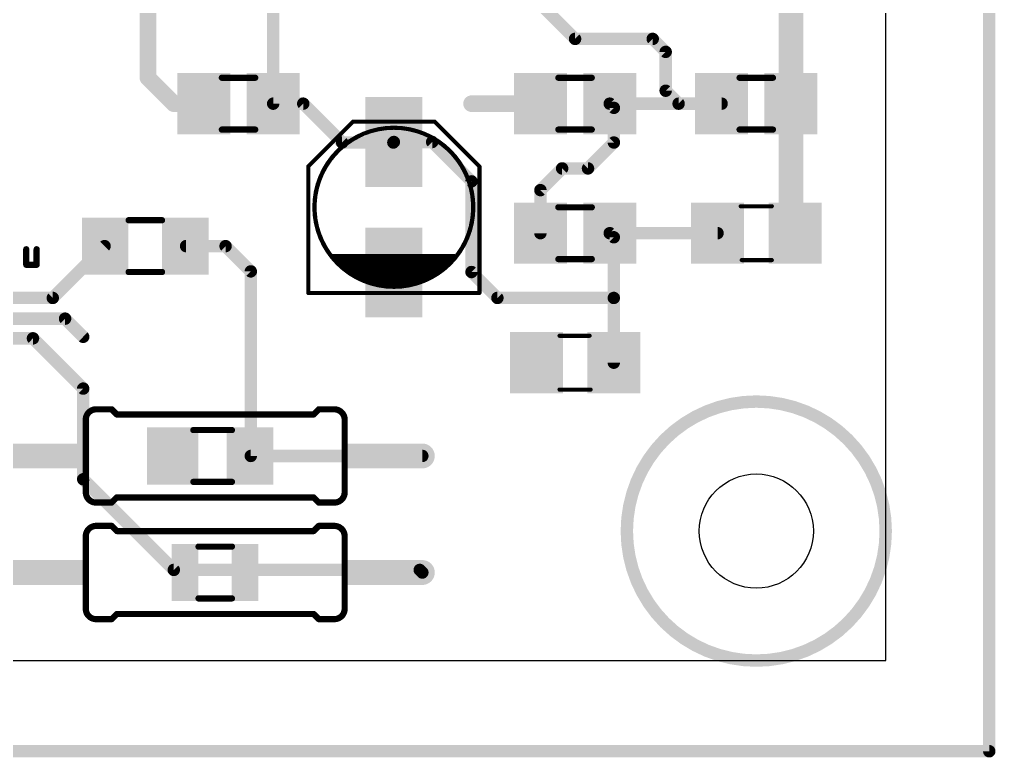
# Model space of a CAD drawing. Extents: x -0.33 to 4.26, y -0.1 to 5.53.
# Drawn here: x 3.313 to 4.256, y -0.094 to 0.619 of the extents above; entities that cross this region are included whole.
import ezdxf

# ---------------------------------------------------------------- set-up
doc = ezdxf.new("R2010")
doc.units = 0
for name, color, linetype in [('1', 22, 'CONTINUOUS'), ('20', 7, 'CONTINUOUS'), ('21', 253, 'CONTINUOUS'), ('22', 253, 'CONTINUOUS'), ('51', 253, 'CONTINUOUS'), ('52', 253, 'CONTINUOUS')]:
    doc.layers.add(name, color=color, linetype=linetype)

# ---------------------------------------------------------------- blocks, each defined once
blk = doc.blocks.new('RECT')
blk.add_solid([(-0.5, -0.5), (0.5, -0.5), (-0.5, 0.5), (0.5, 0.5)])

msp = doc.modelspace()

# ---------------------------------------------------------------- linework, layer by layer
at = {"layer": '1'}
for points, const_width in [([(4.25, 5.525), (4.25, -0.0875)], 0.012), ([(3.4375, 0.5625), (3.4375, 0.7625)], 0.016), ([(4.058465, 0.6625), (4.058465, 0.5375)], 0.024), ([(3.558465, 0.6625), (3.558465, 0.5375)], 0.012), ([(3.812598, 0.637402), (3.85, 0.6)], 0.012), ([(3.85, 0.6), (3.925, 0.6)], 0.012), ([(3.925, 0.6), (3.9375, 0.5875)], 0.012), ([(3.9375, 0.5875), (3.9375, 0.55)], 0.012), ([(3.4625, 0.5375), (3.4375, 0.5625)], 0.016), ([(3.9375, 0.55), (3.95, 0.5375)], 0.012), ([(4.058465, 0.5375), (4.058465, 0.416437)], 0.024), ([(3.491535, 0.5375), (3.4625, 0.5375)], 0.016), ([(3.558465, 0.5375), (3.5875, 0.5375)], 0.012), ([(3.5875, 0.5375), (3.625, 0.5)], 0.012), ([(3.75, 0.5375), (3.816535, 0.5375)], 0.016), ([(3.883465, 0.5375), (3.991535, 0.5375)], 0.012), ([(3.8875, 0.533465), (3.883465, 0.5375)], 0.012), ([(3.8875, 0.5), (3.8875, 0.533465)], 0.012), ([(3.95, 0.5375), (3.991535, 0.5375)], 0.012), ([(3.625, 0.5), (3.674508, 0.5)], 0.012), ([(3.674508, 0.5), (3.675, 0.500492)], 0.012), ([(3.675, 0.500492), (3.712008, 0.500492)], 0.012), ([(3.712008, 0.500492), (3.75, 0.4625)], 0.012), ([(3.8625, 0.475), (3.8875, 0.5)], 0.012), ([(3.816535, 0.454035), (3.8375, 0.475)], 0.012), ([(3.8375, 0.475), (3.8625, 0.475)], 0.012), ([(3.75, 0.4625), (3.75, 0.375)], 0.012), ([(3.816535, 0.4125), (3.816535, 0.454035)], 0.012), ([(4.058465, 0.416437), (4.062402, 0.4125)], 0.024), ([(3.883465, 0.4125), (3.987598, 0.4125)], 0.012), ([(3.887402, 0.408563), (3.883465, 0.4125)], 0.012), ([(3.34563, 0.35), (3.39563, 0.4)], 0.012), ([(3.5125, 0.4), (3.47437, 0.4)], 0.012), ([(3.53687, 0.37563), (3.5125, 0.4)], 0.012), ([(3.887402, 0.35), (3.887402, 0.408563)], 0.012), ([(3.53687, 0.1975), (3.53687, 0.37563)], 0.012), ([(3.75, 0.375), (3.775, 0.35)], 0.012), ([(3.28, 0.35), (3.34563, 0.35)], 0.012), ([(3.775, 0.35), (3.887402, 0.35)], 0.012), ([(3.887402, 0.2875), (3.887402, 0.35)], 0.012), ([(3.28, 0.33), (3.3575, 0.33)], 0.012), ([(3.3575, 0.33), (3.375, 0.3125)], 0.012), ([(3.28, 0.311), (3.3265, 0.311)], 0.012), ([(3.3265, 0.311), (3.375, 0.2625)], 0.012), ([(3.375, 0.2625), (3.375, 0.175)], 0.012), ([(3.7025, 0.1975), (3.53687, 0.1975)], 0.012), ([(3.375, 0.175), (3.4625, 0.0875)], 0.012), ([(3.4625, 0.0875), (3.7, 0.0875)], 0.012), ([(3.7, 0.0875), (3.7025, 0.085)], 0.012), ([(4.25, -0.0875), (-0.0625, -0.0875)], 0.012)]:
    msp.add_lwpolyline(points, dxfattribs=dict(at, const_width=const_width))
for points, const_width in [([(3.85, 0.603, 1), (3.85, 0.597)], 0.006), ([(3.847879, 0.597879, 1), (3.852121, 0.602121)], 0.006), ([(3.927121, 0.602121, 1), (3.922879, 0.597879)], 0.006), ([(3.925, 0.597, 1), (3.925, 0.603)], 0.006), ([(3.9405, 0.5875, 1), (3.9345, 0.5875)], 0.006), ([(3.935379, 0.585379, 1), (3.939621, 0.589621)], 0.006), ([(3.4335, 0.5625, 1), (3.4415, 0.5625)], 0.008), ([(3.440328, 0.565328, 1), (3.434672, 0.559672)], 0.008), ([(3.939621, 0.552121, 1), (3.935379, 0.547879)], 0.006), ([(3.9345, 0.55, 1), (3.9405, 0.55)], 0.006), ([(4.064465, 0.5375, 1), (4.052465, 0.5375)], 0.012), ([(3.4625, 0.5415, 1), (3.4625, 0.5335)], 0.008), ([(3.459672, 0.534672, 1), (3.465328, 0.540328)], 0.008), ([(3.491535, 0.5335, 1), (3.491535, 0.5415)], 0.008), ([(3.558465, 0.5405, 1), (3.558465, 0.5345)], 0.006), ([(3.555465, 0.5375, 1), (3.561465, 0.5375)], 0.006), ([(3.589621, 0.539621, 1), (3.585379, 0.535379)], 0.006), ([(3.5875, 0.5345, 1), (3.5875, 0.5405)], 0.006), ([(3.75, 0.5415, 1), (3.75, 0.5335)], 0.008), ([(3.816535, 0.5335, 1), (3.816535, 0.5415)], 0.008), ([(3.883465, 0.5405, 1), (3.883465, 0.5345)], 0.006), ([(3.885586, 0.539621, 1), (3.881343, 0.535379)], 0.006), ([(3.8905, 0.533465, 1), (3.8845, 0.533465)], 0.006), ([(3.885379, 0.531343, 1), (3.889621, 0.535586)], 0.006), ([(3.95, 0.5405, 1), (3.95, 0.5345)], 0.006), ([(3.947879, 0.535379, 1), (3.952121, 0.539621)], 0.006), ([(3.991535, 0.5345, 1), (3.991535, 0.5405)], 0.006), ([(3.991535, 0.5345, 1), (3.991535, 0.5405)], 0.006), ([(4.052465, 0.5375, 1), (4.064465, 0.5375)], 0.012), ([(3.625, 0.503, 1), (3.625, 0.497)], 0.006), ([(3.622879, 0.497879, 1), (3.627121, 0.502121)], 0.006), ([(3.672387, 0.502121, 1), (3.676629, 0.497879)], 0.006), ([(3.675, 0.503492, 1), (3.675, 0.497492)], 0.006), ([(3.677121, 0.498371, 1), (3.672879, 0.502613)], 0.006), ([(3.674508, 0.497, 1), (3.674508, 0.503)], 0.006), ([(3.714129, 0.502613, 1), (3.709887, 0.498371)], 0.006), ([(3.712008, 0.497492, 1), (3.712008, 0.503492)], 0.006), ([(3.8845, 0.5, 1), (3.8905, 0.5)], 0.006), ([(3.889621, 0.497879, 1), (3.885379, 0.502121)], 0.006), ([(3.8375, 0.478, 1), (3.8375, 0.472)], 0.006), ([(3.839621, 0.472879, 1), (3.835379, 0.477121)], 0.006), ([(3.8625, 0.472, 1), (3.8625, 0.478)], 0.006), ([(3.860379, 0.477121, 1), (3.864621, 0.472879)], 0.006), ([(3.753, 0.4625, 1), (3.747, 0.4625)], 0.006), ([(3.747879, 0.460379, 1), (3.752121, 0.464621)], 0.006), ([(3.819535, 0.454035, 1), (3.813535, 0.454035)], 0.006), ([(3.814414, 0.456157, 1), (3.818657, 0.451914)], 0.006), ([(4.062707, 0.42068, 1), (4.054222, 0.412194)], 0.012), ([(3.813535, 0.4125, 1), (3.819535, 0.4125)], 0.006), ([(3.883465, 0.4155, 1), (3.883465, 0.4095)], 0.006), ([(3.885586, 0.414621, 1), (3.881343, 0.410379)], 0.006), ([(3.987598, 0.4095, 1), (3.987598, 0.4155)], 0.006), ([(4.052465, 0.416437, 1), (4.064465, 0.416437)], 0.012), ([(4.058159, 0.408257, 1), (4.066644, 0.416743)], 0.012), ([(3.397751, 0.397879, 1), (3.393509, 0.402121)], 0.006), ([(3.47437, 0.403, 1), (3.47437, 0.397)], 0.006), ([(3.514621, 0.402121, 1), (3.510379, 0.397879)], 0.006), ([(3.5125, 0.397, 1), (3.5125, 0.403)], 0.006), ([(3.890402, 0.408563, 1), (3.884402, 0.408563)], 0.006), ([(3.88528, 0.406442, 1), (3.889523, 0.410684)], 0.006), ([(3.53987, 0.37563, 1), (3.53387, 0.37563)], 0.006), ([(3.534749, 0.373509, 1), (3.538991, 0.377751)], 0.006), ([(3.752121, 0.377121, 1), (3.747879, 0.372879)], 0.006), ([(3.747, 0.375, 1), (3.753, 0.375)], 0.006), ([(3.343509, 0.352121, 1), (3.347751, 0.347879)], 0.006), ([(3.34563, 0.347, 1), (3.34563, 0.353)], 0.006), ([(3.775, 0.353, 1), (3.775, 0.347)], 0.006), ([(3.772879, 0.347879, 1), (3.777121, 0.352121)], 0.006), ([(3.890402, 0.35, 1), (3.884402, 0.35)], 0.006), ([(3.884402, 0.35, 1), (3.890402, 0.35)], 0.006), ([(3.887402, 0.347, 1), (3.887402, 0.353)], 0.006), ([(3.359621, 0.332121, 1), (3.355379, 0.327879)], 0.006), ([(3.3575, 0.327, 1), (3.3575, 0.333)], 0.006), ([(3.328621, 0.313121, 1), (3.324379, 0.308879)], 0.006), ([(3.3265, 0.308, 1), (3.3265, 0.314)], 0.006), ([(3.372879, 0.310379, 1), (3.377121, 0.314621)], 0.006), ([(3.884402, 0.2875, 1), (3.890402, 0.2875)], 0.006), ([(3.378, 0.2625, 1), (3.372, 0.2625)], 0.006), ([(3.372879, 0.260379, 1), (3.377121, 0.264621)], 0.006), ([(3.53687, 0.2005, 1), (3.53687, 0.1945)], 0.006), ([(3.53387, 0.1975, 1), (3.53987, 0.1975)], 0.006), ([(3.7025, 0.1945, 1), (3.7025, 0.2005)], 0.006), ([(3.377121, 0.177121, 1), (3.372879, 0.172879)], 0.006), ([(3.372, 0.175, 1), (3.378, 0.175)], 0.006), ([(3.4625, 0.0905, 1), (3.4625, 0.0845)], 0.006), ([(3.460379, 0.085379, 1), (3.464621, 0.089621)], 0.006), ([(3.702121, 0.089621, 1), (3.697879, 0.085379)], 0.006), ([(3.7, 0.0845, 1), (3.7, 0.0905)], 0.006), ([(3.700379, 0.082879, 1), (3.704621, 0.087121)], 0.006), ([(4.247, -0.0875, 1), (4.253, -0.0875)], 0.006), ([(4.25, -0.0905, 1), (4.25, -0.0845)], 0.006)]:
    msp.add_lwpolyline(points, format="xyb", dxfattribs=dict(at, const_width=const_width))
at = {"layer": '20'}
for p, q in [((4.15, 0), (4.15, 5.45)), ((0, 0), (4.15, 0))]:
    msp.add_line(p, q, dxfattribs=at)
msp.add_circle((4.025, 0.125), 0.055118, dxfattribs=at)
at = {"layer": '21'}
for points, const_width in [([(3.592323, 0.47687), (3.63563, 0.520177)], 0.004), ([(3.71437, 0.520177), (3.757677, 0.47687)], 0.004), ([(3.592323, 0.354823), (3.592323, 0.47687)], 0.004), ([(3.757677, 0.47687), (3.757677, 0.354823)], 0.004), ([(3.32, 0.382), (3.32, 0.397)], 0.006), ([(3.33, 0.397), (3.33, 0.382)], 0.006), ([(3.33, 0.382), (3.32, 0.382)], 0.006), ([(3.641535, 0.354823), (3.592323, 0.354823)], 0.004), ([(3.757677, 0.354823), (3.708465, 0.354823)], 0.004)]:
    msp.add_lwpolyline(points, dxfattribs=dict(at, const_width=const_width))
for points, const_width in [([(3.636337, 0.51947, 1), (3.634923, 0.520884)], 0.002), ([(3.715077, 0.520884, 1), (3.713663, 0.51947)], 0.002), ([(3.641535, 0.506398, 0.626004), (3.641535, 0.368602)], 0.004), ([(3.641972, 0.505498, 1), (3.641099, 0.507297)], 0.002), ([(3.708465, 0.368602, 0.626004), (3.708465, 0.506398)], 0.004), ([(3.708901, 0.507297, 1), (3.708028, 0.505498)], 0.002), ([(3.593323, 0.47687, 1), (3.591323, 0.47687)], 0.002), ([(3.591616, 0.477577, 1), (3.59303, 0.476163)], 0.002), ([(3.758677, 0.47687, 1), (3.756677, 0.47687)], 0.002), ([(3.75697, 0.476163, 1), (3.758384, 0.477577)], 0.002), ([(3.3215, 0.397, 1), (3.3185, 0.397)], 0.003), ([(3.3315, 0.397, 1), (3.3285, 0.397)], 0.003), ([(3.32, 0.3835, 1), (3.32, 0.3805)], 0.003), ([(3.3185, 0.382, 1), (3.3215, 0.382)], 0.003), ([(3.3285, 0.382, 1), (3.3315, 0.382)], 0.003), ([(3.33, 0.3805, 1), (3.33, 0.3835)], 0.003), ([(3.641099, 0.367703, 1), (3.641972, 0.369502)], 0.002), ([(3.708028, 0.369502, 1), (3.708901, 0.367703)], 0.002), ([(3.592323, 0.355823, 1), (3.592323, 0.353823)], 0.002), ([(3.591323, 0.354823, 1), (3.593323, 0.354823)], 0.002), ([(3.641535, 0.353823, 1), (3.641535, 0.355823)], 0.002), ([(3.708465, 0.355823, 1), (3.708465, 0.353823)], 0.002), ([(3.756677, 0.354823, 1), (3.758677, 0.354823)], 0.002), ([(3.757677, 0.353823, 1), (3.757677, 0.355823)], 0.002), ([(4.025, 0, 1), (4.025, 0.25, 1), (4.025, 0)], 0.012)]:
    msp.add_lwpolyline(points, format="xyb", dxfattribs=dict(at, const_width=const_width))
at = {"layer": '22'}
for points, const_width in [([(3.3875, 0.2425, 0.414214), (3.3775, 0.2325)], 0.006), ([(3.3875, 0.244, 1), (3.3875, 0.241)], 0.003), ([(3.3875, 0.241, 1), (3.3875, 0.244)], 0.003), ([(3.403561, 0.243561, 1), (3.401439, 0.241439)], 0.003), ([(3.4025, 0.241, 1), (3.4025, 0.244)], 0.003), ([(3.6025, 0.244, 1), (3.6025, 0.241)], 0.003), ([(3.603561, 0.241439, 1), (3.601439, 0.243561)], 0.003), ([(3.6275, 0.2325, 0.414214), (3.6175, 0.2425)], 0.006), ([(3.6175, 0.244, 1), (3.6175, 0.241)], 0.003), ([(3.6175, 0.241, 1), (3.6175, 0.244)], 0.003), ([(3.4075, 0.239, 1), (3.4075, 0.236)], 0.003), ([(3.406439, 0.236439, 1), (3.408561, 0.238561)], 0.003), ([(3.596439, 0.238561, 1), (3.598561, 0.236439)], 0.003), ([(3.5975, 0.236, 1), (3.5975, 0.239)], 0.003), ([(3.379, 0.2325, 1), (3.376, 0.2325)], 0.003), ([(3.376, 0.2325, 1), (3.379, 0.2325)], 0.003), ([(3.629, 0.2325, 1), (3.626, 0.2325)], 0.003), ([(3.626, 0.2325, 1), (3.629, 0.2325)], 0.003), ([(3.3775, 0.1625, 0.414214), (3.3875, 0.1525)], 0.006), ([(3.379, 0.1625, 1), (3.376, 0.1625)], 0.003), ([(3.376, 0.1625, 1), (3.379, 0.1625)], 0.003), ([(3.4075, 0.159, 1), (3.4075, 0.156)], 0.003), ([(3.408561, 0.156439, 1), (3.406439, 0.158561)], 0.003), ([(3.598561, 0.158561, 1), (3.596439, 0.156439)], 0.003), ([(3.5975, 0.156, 1), (3.5975, 0.159)], 0.003), ([(3.6175, 0.1525, 0.414214), (3.6275, 0.1625)], 0.006), ([(3.629, 0.1625, 1), (3.626, 0.1625)], 0.003), ([(3.626, 0.1625, 1), (3.629, 0.1625)], 0.003), ([(3.3875, 0.154, 1), (3.3875, 0.151)], 0.003), ([(3.3875, 0.151, 1), (3.3875, 0.154)], 0.003), ([(3.401439, 0.153561, 1), (3.403561, 0.151439)], 0.003), ([(3.4025, 0.151, 1), (3.4025, 0.154)], 0.003), ([(3.6025, 0.154, 1), (3.6025, 0.151)], 0.003), ([(3.601439, 0.151439, 1), (3.603561, 0.153561)], 0.003), ([(3.6175, 0.154, 1), (3.6175, 0.151)], 0.003), ([(3.6175, 0.151, 1), (3.6175, 0.154)], 0.003), ([(3.3875, 0.13, 0.414214), (3.3775, 0.12)], 0.006), ([(3.3875, 0.1315, 1), (3.3875, 0.1285)], 0.003), ([(3.3875, 0.1285, 1), (3.3875, 0.1315)], 0.003), ([(3.403561, 0.131061, 1), (3.401439, 0.128939)], 0.003), ([(3.4025, 0.1285, 1), (3.4025, 0.1315)], 0.003), ([(3.6025, 0.1315, 1), (3.6025, 0.1285)], 0.003), ([(3.603561, 0.128939, 1), (3.601439, 0.131061)], 0.003), ([(3.6275, 0.12, 0.414214), (3.6175, 0.13)], 0.006), ([(3.6175, 0.1315, 1), (3.6175, 0.1285)], 0.003), ([(3.6175, 0.1285, 1), (3.6175, 0.1315)], 0.003), ([(3.379, 0.12, 1), (3.376, 0.12)], 0.003), ([(3.4075, 0.1265, 1), (3.4075, 0.1235)], 0.003), ([(3.406439, 0.123939, 1), (3.408561, 0.126061)], 0.003), ([(3.596439, 0.126061, 1), (3.598561, 0.123939)], 0.003), ([(3.5975, 0.1235, 1), (3.5975, 0.1265)], 0.003), ([(3.629, 0.12, 1), (3.626, 0.12)], 0.003), ([(3.376, 0.12, 1), (3.379, 0.12)], 0.003), ([(3.626, 0.12, 1), (3.629, 0.12)], 0.003), ([(3.3775, 0.05, 0.414214), (3.3875, 0.04)], 0.006), ([(3.379, 0.05, 1), (3.376, 0.05)], 0.003), ([(3.376, 0.05, 1), (3.379, 0.05)], 0.003), ([(3.4075, 0.0465, 1), (3.4075, 0.0435)], 0.003), ([(3.408561, 0.043939, 1), (3.406439, 0.046061)], 0.003), ([(3.598561, 0.046061, 1), (3.596439, 0.043939)], 0.003), ([(3.5975, 0.0435, 1), (3.5975, 0.0465)], 0.003), ([(3.6175, 0.04, 0.414214), (3.6275, 0.05)], 0.006), ([(3.629, 0.05, 1), (3.626, 0.05)], 0.003), ([(3.626, 0.05, 1), (3.629, 0.05)], 0.003), ([(3.3875, 0.0415, 1), (3.3875, 0.0385)], 0.003), ([(3.3875, 0.0385, 1), (3.3875, 0.0415)], 0.003), ([(3.401439, 0.041061, 1), (3.403561, 0.038939)], 0.003), ([(3.4025, 0.0385, 1), (3.4025, 0.0415)], 0.003), ([(3.6025, 0.0415, 1), (3.6025, 0.0385)], 0.003), ([(3.601439, 0.038939, 1), (3.603561, 0.041061)], 0.003), ([(3.6175, 0.0415, 1), (3.6175, 0.0385)], 0.003), ([(3.6175, 0.0385, 1), (3.6175, 0.0415)], 0.003)]:
    msp.add_lwpolyline(points, format="xyb", dxfattribs=dict(at, const_width=const_width))
at = {"layer": '22', "const_width": 0.006}
for points in [[(3.3875, 0.2425), (3.4025, 0.2425)], [(3.4075, 0.2375), (3.4025, 0.2425)], [(3.5975, 0.2375), (3.6025, 0.2425)], [(3.6175, 0.2425), (3.6025, 0.2425)], [(3.5975, 0.2375), (3.4075, 0.2375)], [(3.3775, 0.2325), (3.3775, 0.1625)], [(3.6275, 0.2325), (3.6275, 0.1625)], [(3.4075, 0.1575), (3.4025, 0.1525)], [(3.5975, 0.1575), (3.4075, 0.1575)], [(3.5975, 0.1575), (3.6025, 0.1525)], [(3.3875, 0.1525), (3.4025, 0.1525)], [(3.6175, 0.1525), (3.6025, 0.1525)], [(3.3875, 0.13), (3.4025, 0.13)], [(3.4075, 0.125), (3.4025, 0.13)], [(3.5975, 0.125), (3.6025, 0.13)], [(3.6175, 0.13), (3.6025, 0.13)], [(3.3775, 0.12), (3.3775, 0.05)], [(3.5975, 0.125), (3.4075, 0.125)], [(3.6275, 0.12), (3.6275, 0.05)], [(3.4075, 0.045), (3.4025, 0.04)], [(3.5975, 0.045), (3.4075, 0.045)], [(3.5975, 0.045), (3.6025, 0.04)], [(3.3875, 0.04), (3.4025, 0.04)], [(3.6175, 0.04), (3.6025, 0.04)]]:
    msp.add_lwpolyline(points, dxfattribs=at)
at = {"layer": '51'}
for points, const_width in [([(3.508858, 0.5625), (3.541142, 0.5625)], 0.006), ([(3.833858, 0.5625), (3.866142, 0.5625)], 0.006), ([(4.008858, 0.5625), (4.041142, 0.5625)], 0.006), ([(3.592323, 0.47687), (3.63563, 0.520177)], 0.004), ([(3.63563, 0.520177), (3.71437, 0.520177)], 0.004), ([(3.71437, 0.520177), (3.757677, 0.47687)], 0.004), ([(3.508858, 0.5125), (3.541142, 0.5125)], 0.006), ([(3.833858, 0.5125), (3.866142, 0.5125)], 0.006), ([(4.008858, 0.5125), (4.041142, 0.5125)], 0.006), ([(3.592323, 0.354823), (3.592323, 0.47687)], 0.004), ([(3.757677, 0.47687), (3.757677, 0.354823)], 0.004), ([(3.866142, 0.4375), (3.833858, 0.4375)], 0.006), ([(4.01, 0.438484), (4.04, 0.438484)], 0.004), ([(3.418858, 0.425), (3.451142, 0.425)], 0.006), ([(3.615945, 0.390256), (3.734055, 0.390256)], 0.004), ([(3.617913, 0.388287), (3.641535, 0.370571)], 0.004), ([(3.619882, 0.388287), (3.617913, 0.388287)], 0.004), ([(3.619, 0.387472), (3.619, 0.388287)], 0.004), ([(3.730118, 0.388287), (3.619882, 0.388287)], 0.004), ([(3.623, 0.384472), (3.623, 0.388287)], 0.004), ([(3.627, 0.381472), (3.627, 0.388287)], 0.004), ([(3.631, 0.378472), (3.631, 0.388287)], 0.004), ([(3.635, 0.375472), (3.635, 0.388287)], 0.004), ([(3.639, 0.372472), (3.639, 0.388287)], 0.004), ([(3.643, 0.370132), (3.643, 0.388287)], 0.004), ([(3.647, 0.368932), (3.647, 0.388287)], 0.004), ([(3.651, 0.367732), (3.651, 0.388287)], 0.004), ([(3.655, 0.366531), (3.655, 0.388287)], 0.004), ([(3.659, 0.365332), (3.659, 0.388287)], 0.004), ([(3.663, 0.364665), (3.663, 0.388287)], 0.004), ([(3.667, 0.364665), (3.667, 0.388287)], 0.004), ([(3.671, 0.364665), (3.671, 0.388287)], 0.004), ([(3.675, 0.364665), (3.675, 0.388287)], 0.004), ([(3.679, 0.364665), (3.679, 0.388287)], 0.004), ([(3.683, 0.364665), (3.683, 0.388287)], 0.004), ([(3.687, 0.364665), (3.687, 0.388287)], 0.004), ([(3.691, 0.364749), (3.691, 0.388287)], 0.004), ([(3.695, 0.366083), (3.695, 0.388287)], 0.004), ([(3.699, 0.367416), (3.699, 0.388287)], 0.004), ([(3.703, 0.368749), (3.703, 0.388287)], 0.004), ([(3.707, 0.370083), (3.707, 0.388287)], 0.004), ([(3.708465, 0.370571), (3.730118, 0.388287)], 0.004), ([(3.711, 0.372645), (3.711, 0.388287)], 0.004), ([(3.715, 0.375918), (3.715, 0.388287)], 0.004), ([(3.719, 0.379191), (3.719, 0.388287)], 0.004), ([(3.723, 0.382463), (3.723, 0.388287)], 0.004), ([(3.727, 0.385736), (3.727, 0.388287)], 0.004), ([(3.866142, 0.3875), (3.833858, 0.3875)], 0.006), ([(4.010984, 0.386516), (4.04, 0.386516)], 0.004), ([(3.418858, 0.375), (3.451142, 0.375)], 0.006), ([(3.641535, 0.370571), (3.66122, 0.364665)], 0.004), ([(3.690748, 0.364665), (3.708465, 0.370571)], 0.004), ([(3.66122, 0.364665), (3.690748, 0.364665)], 0.004), ([(3.757677, 0.354823), (3.592323, 0.354823)], 0.004), ([(3.864016, 0.313484), (3.835, 0.313484)], 0.004), ([(3.865, 0.261516), (3.835, 0.261516)], 0.004), ([(3.481358, 0.2225), (3.513642, 0.2225)], 0.006), ([(3.481358, 0.1725), (3.513642, 0.1725)], 0.006)]:
    msp.add_lwpolyline(points, dxfattribs=dict(at, const_width=const_width))
for points, const_width in [([(3.508858, 0.564, 1), (3.508858, 0.561)], 0.003), ([(3.541142, 0.561, 1), (3.541142, 0.564)], 0.003), ([(3.833858, 0.564, 1), (3.833858, 0.561)], 0.003), ([(3.866142, 0.561, 1), (3.866142, 0.564)], 0.003), ([(4.008858, 0.564, 1), (4.008858, 0.561)], 0.003), ([(4.041142, 0.561, 1), (4.041142, 0.564)], 0.003), ([(3.63563, 0.521177, 1), (3.63563, 0.519177)], 0.002), ([(3.636337, 0.51947, 1), (3.634923, 0.520884)], 0.002), ([(3.715077, 0.520884, 1), (3.713663, 0.51947)], 0.002), ([(3.71437, 0.519177, 1), (3.71437, 0.521177)], 0.002), ([(3.508858, 0.514, 1), (3.508858, 0.511)], 0.003), ([(3.541142, 0.511, 1), (3.541142, 0.514)], 0.003), ([(3.675, 0.360728, 1), (3.675, 0.514272, 1), (3.675, 0.360728)], 0.004), ([(3.833858, 0.514, 1), (3.833858, 0.511)], 0.003), ([(3.866142, 0.511, 1), (3.866142, 0.514)], 0.003), ([(4.008858, 0.514, 1), (4.008858, 0.511)], 0.003), ([(4.041142, 0.511, 1), (4.041142, 0.514)], 0.003), ([(3.593323, 0.47687, 1), (3.591323, 0.47687)], 0.002), ([(3.591616, 0.477577, 1), (3.59303, 0.476163)], 0.002), ([(3.758677, 0.47687, 1), (3.756677, 0.47687)], 0.002), ([(3.75697, 0.476163, 1), (3.758384, 0.477577)], 0.002), ([(3.833858, 0.439, 1), (3.833858, 0.436)], 0.003), ([(3.866142, 0.436, 1), (3.866142, 0.439)], 0.003), ([(4.01, 0.439484, 1), (4.01, 0.437484)], 0.002), ([(4.04, 0.437484, 1), (4.04, 0.439484)], 0.002), ([(3.418858, 0.4265, 1), (3.418858, 0.4235)], 0.003), ([(3.451142, 0.4235, 1), (3.451142, 0.4265)], 0.003), ([(3.615945, 0.391256, 1), (3.615945, 0.389256)], 0.002), ([(3.618513, 0.389087, 1), (3.617313, 0.387487)], 0.002), ([(3.617913, 0.389287, 1), (3.617913, 0.387287)], 0.002), ([(3.62, 0.388287, 1), (3.618, 0.388287)], 0.002), ([(3.618, 0.387472, 1), (3.62, 0.387472)], 0.002), ([(3.619882, 0.389287, 1), (3.619882, 0.387287)], 0.002), ([(3.619882, 0.387287, 1), (3.619882, 0.389287)], 0.002), ([(3.624, 0.388287, 1), (3.622, 0.388287)], 0.002), ([(3.628, 0.388287, 1), (3.626, 0.388287)], 0.002), ([(3.632, 0.388287, 1), (3.63, 0.388287)], 0.002), ([(3.636, 0.388287, 1), (3.634, 0.388287)], 0.002), ([(3.64, 0.388287, 1), (3.638, 0.388287)], 0.002), ([(3.644, 0.388287, 1), (3.642, 0.388287)], 0.002), ([(3.648, 0.388287, 1), (3.646, 0.388287)], 0.002), ([(3.652, 0.388287, 1), (3.65, 0.388287)], 0.002), ([(3.656, 0.388287, 1), (3.654, 0.388287)], 0.002), ([(3.66, 0.388287, 1), (3.658, 0.388287)], 0.002), ([(3.664, 0.388287, 1), (3.662, 0.388287)], 0.002), ([(3.668, 0.388287, 1), (3.666, 0.388287)], 0.002), ([(3.672, 0.388287, 1), (3.67, 0.388287)], 0.002), ([(3.676, 0.388287, 1), (3.674, 0.388287)], 0.002), ([(3.68, 0.388287, 1), (3.678, 0.388287)], 0.002), ([(3.684, 0.388287, 1), (3.682, 0.388287)], 0.002), ([(3.688, 0.388287, 1), (3.686, 0.388287)], 0.002), ([(3.692, 0.388287, 1), (3.69, 0.388287)], 0.002), ([(3.696, 0.388287, 1), (3.694, 0.388287)], 0.002), ([(3.7, 0.388287, 1), (3.698, 0.388287)], 0.002), ([(3.704, 0.388287, 1), (3.702, 0.388287)], 0.002), ([(3.708, 0.388287, 1), (3.706, 0.388287)], 0.002), ([(3.712, 0.388287, 1), (3.71, 0.388287)], 0.002), ([(3.716, 0.388287, 1), (3.714, 0.388287)], 0.002), ([(3.72, 0.388287, 1), (3.718, 0.388287)], 0.002), ([(3.724, 0.388287, 1), (3.722, 0.388287)], 0.002), ([(3.728, 0.388287, 1), (3.726, 0.388287)], 0.002), ([(3.726, 0.385736, 1), (3.728, 0.385736)], 0.002), ([(3.730751, 0.387513, 1), (3.729485, 0.389061)], 0.002), ([(3.730118, 0.387287, 1), (3.730118, 0.389287)], 0.002), ([(3.734055, 0.389256, 1), (3.734055, 0.391256)], 0.002), ([(3.833858, 0.389, 1), (3.833858, 0.386)], 0.003), ([(3.866142, 0.386, 1), (3.866142, 0.389)], 0.003), ([(4.010984, 0.387516, 1), (4.010984, 0.385516)], 0.002), ([(4.04, 0.385516, 1), (4.04, 0.387516)], 0.002), ([(3.418858, 0.3765, 1), (3.418858, 0.3735)], 0.003), ([(3.451142, 0.3735, 1), (3.451142, 0.3765)], 0.003), ([(3.622, 0.384472, 1), (3.624, 0.384472)], 0.002), ([(3.626, 0.381472, 1), (3.628, 0.381472)], 0.002), ([(3.63, 0.378472, 1), (3.632, 0.378472)], 0.002), ([(3.718, 0.379191, 1), (3.72, 0.379191)], 0.002), ([(3.722, 0.382463, 1), (3.724, 0.382463)], 0.002), ([(3.634, 0.375472, 1), (3.636, 0.375472)], 0.002), ([(3.638, 0.372472, 1), (3.64, 0.372472)], 0.002), ([(3.641823, 0.371529, 1), (3.641248, 0.369613)], 0.002), ([(3.640935, 0.369771, 1), (3.642135, 0.371371)], 0.002), ([(3.642, 0.370132, 1), (3.644, 0.370132)], 0.002), ([(3.646, 0.368932, 1), (3.648, 0.368932)], 0.002), ([(3.65, 0.367732, 1), (3.652, 0.367732)], 0.002), ([(3.698, 0.367416, 1), (3.7, 0.367416)], 0.002), ([(3.702, 0.368749, 1), (3.704, 0.368749)], 0.002), ([(3.706, 0.370083, 1), (3.708, 0.370083)], 0.002), ([(3.707831, 0.371345, 1), (3.709098, 0.369797)], 0.002), ([(3.708781, 0.369622, 1), (3.708148, 0.37152)], 0.002), ([(3.71, 0.372645, 1), (3.712, 0.372645)], 0.002), ([(3.714, 0.375918, 1), (3.716, 0.375918)], 0.002), ([(3.654, 0.366531, 1), (3.656, 0.366531)], 0.002), ([(3.658, 0.365332, 1), (3.66, 0.365332)], 0.002), ([(3.66122, 0.365665, 1), (3.66122, 0.363665)], 0.002), ([(3.660933, 0.363708, 1), (3.661508, 0.365623)], 0.002), ([(3.662, 0.364665, 1), (3.664, 0.364665)], 0.002), ([(3.666, 0.364665, 1), (3.668, 0.364665)], 0.002), ([(3.67, 0.364665, 1), (3.672, 0.364665)], 0.002), ([(3.674, 0.364665, 1), (3.676, 0.364665)], 0.002), ([(3.678, 0.364665, 1), (3.68, 0.364665)], 0.002), ([(3.682, 0.364665, 1), (3.684, 0.364665)], 0.002), ([(3.686, 0.364665, 1), (3.688, 0.364665)], 0.002), ([(3.690432, 0.365614, 1), (3.691064, 0.363717)], 0.002), ([(3.69, 0.364749, 1), (3.692, 0.364749)], 0.002), ([(3.690748, 0.363665, 1), (3.690748, 0.365665)], 0.002), ([(3.694, 0.366083, 1), (3.696, 0.366083)], 0.002), ([(3.592323, 0.355823, 1), (3.592323, 0.353823)], 0.002), ([(3.591323, 0.354823, 1), (3.593323, 0.354823)], 0.002), ([(3.756677, 0.354823, 1), (3.758677, 0.354823)], 0.002), ([(3.757677, 0.353823, 1), (3.757677, 0.355823)], 0.002), ([(3.835, 0.314484, 1), (3.835, 0.312484)], 0.002), ([(3.864016, 0.312484, 1), (3.864016, 0.314484)], 0.002), ([(3.835, 0.262516, 1), (3.835, 0.260516)], 0.002), ([(3.865, 0.260516, 1), (3.865, 0.262516)], 0.002), ([(3.481358, 0.224, 1), (3.481358, 0.221)], 0.003), ([(3.513642, 0.221, 1), (3.513642, 0.224)], 0.003), ([(3.481358, 0.174, 1), (3.481358, 0.171)], 0.003), ([(3.513642, 0.171, 1), (3.513642, 0.174)], 0.003)]:
    msp.add_lwpolyline(points, format="xyb", dxfattribs=dict(at, const_width=const_width))
at = {"layer": '52'}
for points, const_width in [([(3.486358, 0.2225), (3.518642, 0.2225)], 0.006), ([(3.3025, 0.1975), (3.3425, 0.1975)], 0.024), ([(3.7025, 0.1975), (3.6625, 0.1975)], 0.024), ([(3.486358, 0.1725), (3.518642, 0.1725)], 0.006), ([(3.486358, 0.11), (3.518642, 0.11)], 0.006), ([(3.3025, 0.085), (3.3425, 0.085)], 0.024), ([(3.7025, 0.085), (3.6625, 0.085)], 0.024), ([(3.486358, 0.06), (3.518642, 0.06)], 0.006)]:
    msp.add_lwpolyline(points, dxfattribs=dict(at, const_width=const_width))
for points, const_width in [([(3.486358, 0.224, 1), (3.486358, 0.221)], 0.003), ([(3.518642, 0.221, 1), (3.518642, 0.224)], 0.003), ([(3.3425, 0.1915, 1), (3.3425, 0.2035)], 0.012), ([(3.6625, 0.2035, 1), (3.6625, 0.1915)], 0.012), ([(3.7025, 0.1915, 1), (3.7025, 0.2035)], 0.012), ([(3.486358, 0.174, 1), (3.486358, 0.171)], 0.003), ([(3.518642, 0.171, 1), (3.518642, 0.174)], 0.003), ([(3.486358, 0.1115, 1), (3.486358, 0.1085)], 0.003), ([(3.518642, 0.1085, 1), (3.518642, 0.1115)], 0.003), ([(3.3425, 0.079, 1), (3.3425, 0.091)], 0.012), ([(3.6625, 0.091, 1), (3.6625, 0.079)], 0.012), ([(3.7025, 0.079, 1), (3.7025, 0.091)], 0.012), ([(3.486358, 0.0615, 1), (3.486358, 0.0585)], 0.003), ([(3.518642, 0.0585, 1), (3.518642, 0.0615)], 0.003)]:
    msp.add_lwpolyline(points, format="xyb", dxfattribs=dict(at, const_width=const_width))

# ---------------------------------------------------------------- block references
at = {"layer": '1'}
for p, xscale, yscale in [((3.491535, 0.5375), 0.051181, 0.059055), ((3.558465, 0.5375), 0.051181, 0.059055), ((3.816535, 0.5375), 0.051181, 0.059055), ((3.883465, 0.5375), 0.051181, 0.059055), ((3.991535, 0.5375), 0.051181, 0.059055), ((4.058465, 0.5375), 0.051181, 0.059055), ((3.987598, 0.4125), 0.051181, 0.059055), ((4.062402, 0.4125), 0.051181, 0.059055), ((3.39563, 0.4), 0.043307, 0.055118), ((3.47437, 0.4), 0.043307, 0.055118), ((3.45813, 0.1975), 0.043307, 0.055118), ((3.53687, 0.1975), 0.043307, 0.055118)]:
    msp.add_blockref('RECT', p, dxfattribs=dict(at, xscale=xscale, yscale=yscale))
for p, xscale, yscale, rotation in [((3.675, 0.500492), 0.086614, 0.055118, 90), ((3.816535, 0.4125), 0.051181, 0.059055, 180), ((3.883465, 0.4125), 0.051181, 0.059055, 180), ((3.675, 0.374508), 0.086614, 0.055118, 90), ((3.812598, 0.2875), 0.051181, 0.059055, 180), ((3.887402, 0.2875), 0.051181, 0.059055, 180)]:
    msp.add_blockref('RECT', p, dxfattribs=dict(at, xscale=xscale, yscale=yscale, rotation=rotation))
at = {"layer": '21', "xscale": 0.025591, "yscale": 0.055118}
for p in [(3.405795, 0.400059), (3.463795, 0.400059), (3.468295, 0.197559), (3.526295, 0.197559)]:
    msp.add_blockref('RECT', p, dxfattribs=at)
at = {"layer": '22'}
for p, xscale, yscale in [((3.473295, 0.197441), 0.025591, 0.055118), ((3.531295, 0.197441), 0.025591, 0.055118), ((3.3605, 0.1975), 0.034, 0.024), ((3.6445, 0.1975), 0.034, 0.024), ((3.3605, 0.085), 0.034, 0.024), ((3.6445, 0.085), 0.034, 0.024)]:
    msp.add_blockref('RECT', p, dxfattribs=dict(at, xscale=xscale, yscale=yscale))
at = {"layer": '51'}
for p, xscale, yscale in [((3.495795, 0.537559), 0.025591, 0.055118), ((3.553795, 0.537559), 0.025591, 0.055118), ((3.820795, 0.537559), 0.025591, 0.055118), ((3.878795, 0.537559), 0.025591, 0.055118), ((3.995795, 0.537559), 0.025591, 0.055118), ((4.053795, 0.537559), 0.025591, 0.055118), ((3.996766, 0.412545), 0.029531, 0.057091), ((4.053766, 0.412545), 0.029531, 0.057091)]:
    msp.add_blockref('RECT', p, dxfattribs=dict(at, xscale=xscale, yscale=yscale))
for p, xscale, yscale, rotation in [((3.675, 0.520177), 0.015748, 0.027559, 90), ((3.821205, 0.412441), 0.025591, 0.055118, 180), ((3.879205, 0.412441), 0.025591, 0.055118, 180), ((3.675, 0.355807), 0.017717, 0.027559, 90), ((3.821234, 0.287455), 0.029531, 0.057091, 180), ((3.878234, 0.287455), 0.029531, 0.057091, 180)]:
    msp.add_blockref('RECT', p, dxfattribs=dict(at, xscale=xscale, yscale=yscale, rotation=rotation))
at = {"layer": '52', "xscale": 0.025591, "yscale": 0.055118}
for p in [(3.473295, 0.084941), (3.531295, 0.084941)]:
    msp.add_blockref('RECT', p, dxfattribs=at)

doc.saveas('drawing.dxf')
